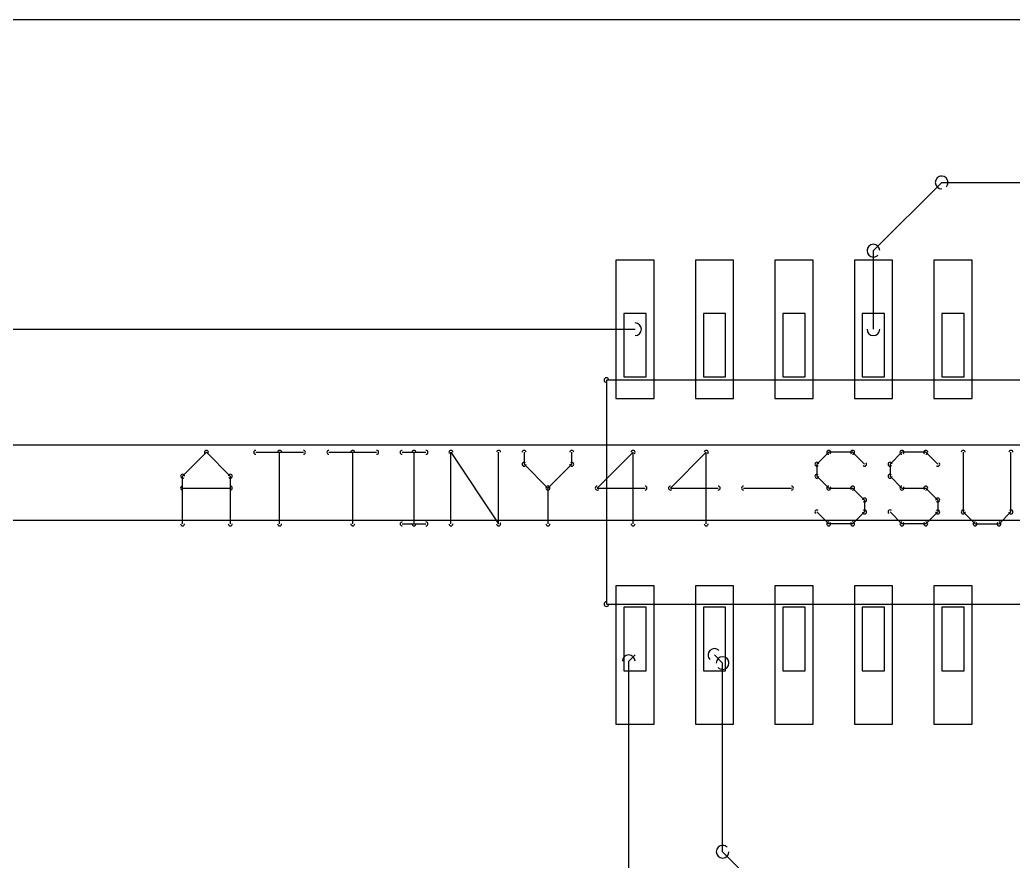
# Model space of a CAD drawing. Extents: x 0 to 139, y 764 to 841.
# Drawn here: x 45.45 to 90.43, y 803.31 to 841.43 of the extents above; entities that cross this region are included whole.
import ezdxf

# ---------------------------------------------------------------- set-up
doc = ezdxf.new("R2010")
doc.units = 0
doc.layers.add('Layer_1', color=7, linetype='CONTINUOUS')

msp = doc.modelspace()

# ---------------------------------------------------------------- linework, layer by layer
at = {"layer": 'Layer_1', "color": 7}
for points in [[(0.456887, 763.762328), (139.354513, 763.762328), (139.354513, 841.431613), (0.456887, 841.431613), (0.456887, 763.762328)], [(84.107274, 827.41004), (84.107274, 830.971772), (87.197037, 834.061535)], [(87.197037, 834.061535), (97.401761, 834.061535), (100.236406, 831.22689)], [(87.400565, 833.858008), (87.400565, 833.858008)], [(83.903746, 831.175299), (83.903746, 831.175299)], [(35.128852, 827.41004), (73.307275, 827.41004)], [(96.202706, 825.10689), (72.011842, 825.10689), (72.011842, 814.95319), (96.202706, 814.95319), (96.202706, 825.10689)], [(92.299399, 822.156024), (12.362398, 822.156024), (8.960823, 818.75445)], [(52.814205, 818.59004), (52.814205, 820.751741), (53.895056, 821.832875), (54.976189, 820.751741), (54.976189, 818.59004)], [(56.12904, 821.832875), (58.291024, 821.832875)], [(57.20989, 818.59004), (57.20989, 821.832875)], [(59.443874, 821.832875), (61.605858, 821.832875)], [(60.524724, 818.59004), (60.524724, 821.832875)], [(62.758708, 821.832875), (63.839559, 821.832875)], [(63.299275, 818.59004), (63.299275, 821.832875)], [(64.968598, 818.59004), (64.968598, 821.832875), (67.130299, 818.59004)], [(65.043433, 821.882765), (65.043438, 821.88277)], [(67.130299, 818.59004), (67.130299, 821.832875)], [(68.283432, 821.832875), (68.283432, 821.292308), (69.364283, 820.211458), (70.445133, 821.292308), (70.445133, 821.832875)], [(73.219684, 818.59004), (73.219684, 821.832875), (71.598267, 820.211458), (73.759967, 820.211458)], [(76.534518, 818.59004), (76.534518, 821.832875), (74.913101, 820.211458), (77.074802, 820.211458)], [(83.704471, 821.292308), (83.164187, 821.832875), (82.083053, 821.832875), (81.54277, 821.292308), (81.54277, 820.751741), (82.083053, 820.211458), (83.164187, 820.211458), (83.704471, 819.670891), (83.704471, 819.130607), (83.164187, 818.59004)], [(87.019305, 821.292308), (86.479021, 821.832875), (85.397888, 821.832875), (84.857604, 821.292308), (84.857604, 820.751741), (85.397888, 820.211458), (86.479021, 820.211458), (87.019305, 819.670891), (87.019305, 819.130607), (86.479021, 818.59004)], [(88.172439, 821.832875), (88.172439, 819.130607), (88.712722, 818.59004)], [(90.334139, 819.130607), (90.334139, 821.832875)], [(52.814205, 820.211458), (54.976189, 820.211458)], [(69.364283, 820.211458), (69.364283, 818.59004)], [(78.227936, 820.211458), (80.389636, 820.211458)], [(83.164187, 818.59004), (82.083053, 818.59004), (81.54277, 819.130607)], [(86.479021, 818.59004), (85.397888, 818.59004), (84.857604, 819.130607)], [(88.712722, 818.59004), (89.793856, 818.59004), (90.334139, 819.130607)], [(41.275781, 818.75445), (93.433257, 818.75445), (94.567115, 817.620592)], [(62.758708, 818.59004), (63.839559, 818.59004)], [(67.055464, 818.540151), (67.055456, 818.540145)], [(82.019557, 818.526261), (82.019557, 818.526261)], [(83.100408, 818.65382), (83.100408, 818.65382)], [(85.334392, 818.526261), (85.334392, 818.526261)], [(86.415242, 818.65382), (86.415242, 818.65382)], [(88.649226, 818.526261), (88.649226, 818.526261)], [(89.730076, 818.65382), (89.730076, 818.65382)], [(73.02381, 802.880435), (73.02381, 812.366576), (73.307275, 812.650041)], [(77.275778, 803.730829), (77.275778, 812.281537), (76.907274, 812.650041)], [(77.110802, 812.853568), (77.110802, 812.853568)], [(77.072251, 812.078009), (77.072251, 812.078009)], [(84.362392, 788.140279), (84.362392, 796.644215), (77.275778, 803.730829)], [(77.479306, 803.934357), (77.479306, 803.934357)]]:
    msp.add_lwpolyline(points, dxfattribs=at)
for points in [[(74.171274, 830.542039), (72.443275, 830.542039), (72.443275, 824.27804), (74.171274, 824.27804), (74.171274, 830.542039)], [(77.771274, 830.542039), (76.043274, 830.542039), (76.043274, 824.27804), (77.771274, 824.27804), (77.771274, 830.542039)], [(81.371274, 830.542039), (79.643274, 830.542039), (79.643274, 824.27804), (81.371274, 824.27804), (81.371274, 830.542039)], [(84.971274, 830.542039), (83.243274, 830.542039), (83.243274, 824.27804), (84.971274, 824.27804), (84.971274, 830.542039)], [(88.571273, 830.542039), (86.843273, 830.542039), (86.843273, 824.27804), (88.571273, 824.27804), (88.571273, 830.542039)], [(73.811274, 828.13004), (72.803275, 828.13004), (72.803275, 825.25004), (73.811274, 825.25004), (73.811274, 828.13004)], [(77.411274, 828.13004), (76.403274, 828.13004), (76.403274, 825.25004), (77.411274, 825.25004), (77.411274, 828.13004)], [(81.011274, 828.13004), (80.003274, 828.13004), (80.003274, 825.25004), (81.011274, 825.25004), (81.011274, 828.13004)], [(84.611274, 828.13004), (83.603274, 828.13004), (83.603274, 825.25004), (84.611274, 825.25004), (84.611274, 828.13004)], [(88.211273, 828.13004), (87.203273, 828.13004), (87.203273, 825.25004), (88.211273, 825.25004), (88.211273, 828.13004)], [(74.171274, 815.782041), (72.443275, 815.782041), (72.443275, 809.518041), (74.171274, 809.518041), (74.171274, 815.782041)], [(77.771274, 815.782041), (76.043274, 815.782041), (76.043274, 809.518041), (77.771274, 809.518041), (77.771274, 815.782041)], [(81.371274, 815.782041), (79.643274, 815.782041), (79.643274, 809.518041), (81.371274, 809.518041), (81.371274, 815.782041)], [(84.971274, 815.782041), (83.243274, 815.782041), (83.243274, 809.518041), (84.971274, 809.518041), (84.971274, 815.782041)], [(88.571273, 815.782041), (86.843273, 815.782041), (86.843273, 809.518041), (88.571273, 809.518041), (88.571273, 815.782041)], [(73.811274, 814.810041), (72.803275, 814.810041), (72.803275, 811.930041), (73.811274, 811.930041), (73.811274, 814.810041)], [(77.411274, 814.810041), (76.403274, 814.810041), (76.403274, 811.930041), (77.411274, 811.930041), (77.411274, 814.810041)], [(81.011274, 814.810041), (80.003274, 814.810041), (80.003274, 811.930041), (81.011274, 811.930041), (81.011274, 814.810041)], [(84.611274, 814.810041), (83.603274, 814.810041), (83.603274, 811.930041), (84.611274, 811.930041), (84.611274, 814.810041)], [(88.211273, 814.810041), (87.203273, 814.810041), (87.203273, 811.930041), (88.211273, 811.930041), (88.211273, 814.810041)]]:
    msp.add_lwpolyline(points, close=True, dxfattribs=at)
for points in [[(87.197037, 834.349535), (87.037985, 834.349535), (86.909037, 834.220587), (86.909037, 834.061535)], [(87.197034, 834.349368), (87.117551, 834.349368), (87.045579, 834.317138), (86.993507, 834.265066)], [(87.484867, 834.061535), (87.484867, 834.220502), (87.356004, 834.349368), (87.197034, 834.349368)], [(86.909037, 834.061535), (86.909037, 833.902483), (87.037985, 833.773535), (87.197037, 833.773535)], [(87.400565, 833.858008), (87.452666, 833.910108), (87.484867, 833.982052), (87.484867, 834.061535)], [(84.107274, 831.259772), (83.948222, 831.259772), (83.819274, 831.130824), (83.819274, 830.971772)], [(83.903746, 831.175299), (83.851674, 831.123198), (83.819444, 831.051255), (83.819444, 830.971772)], [(83.819444, 830.971772), (83.819444, 830.812805), (83.948307, 830.683939), (84.107276, 830.683939)], [(84.395274, 830.971772), (84.395274, 831.130824), (84.266326, 831.259772), (84.107274, 831.259772)], [(84.107276, 830.683939), (84.18676, 830.683939), (84.258732, 830.716169), (84.310804, 830.768241)], [(73.595275, 827.41004), (73.595275, 827.569092), (73.466326, 827.69804), (73.307275, 827.69804)], [(73.307275, 827.12204), (73.466326, 827.12204), (73.595275, 827.250988), (73.595275, 827.41004)], [(83.819274, 827.41004), (83.819274, 827.250988), (83.948222, 827.12204), (84.107274, 827.12204)], [(84.107274, 827.12204), (84.266326, 827.12204), (84.395274, 827.250988), (84.395274, 827.41004)], [(72.011842, 825.21489), (71.952201, 825.21489), (71.903842, 825.166531), (71.903842, 825.10689)], [(72.011842, 825.21489), (71.952201, 825.21489), (71.903842, 825.166531), (71.903842, 825.10689)], [(71.903842, 825.10689), (71.903842, 825.047249), (71.952201, 824.99889), (72.011842, 824.99889)], [(72.119842, 825.10689), (72.119842, 825.166531), (72.071483, 825.21489), (72.011842, 825.21489)], [(53.895197, 821.922733), (53.845506, 821.922733), (53.805197, 821.882453), (53.805197, 821.832733)], [(53.805197, 821.832733), (53.805197, 821.807788), (53.815402, 821.785394), (53.83156, 821.769095)], [(53.895197, 821.922733), (53.870252, 821.922733), (53.847859, 821.912528), (53.83156, 821.896371)], [(53.985197, 821.832733), (53.985197, 821.882424), (53.944917, 821.922733), (53.895197, 821.922733)], [(53.958835, 821.896371), (53.942678, 821.912528), (53.920057, 821.922733), (53.895197, 821.922733)], [(53.958835, 821.769095), (53.974993, 821.785253), (53.985197, 821.807873), (53.985197, 821.832733)], [(56.12904, 821.922733), (56.07932, 821.922733), (56.03904, 821.882424), (56.03904, 821.832733)], [(56.03904, 821.832733), (56.03904, 821.783042), (56.079348, 821.742733), (56.12904, 821.742733)], [(57.210032, 821.922875), (57.16034, 821.922875), (57.120032, 821.882566), (57.120032, 821.832875)], [(57.300032, 821.832875), (57.300032, 821.882566), (57.259723, 821.922875), (57.210032, 821.922875)], [(58.381024, 821.832733), (58.381024, 821.882424), (58.340715, 821.922733), (58.291024, 821.922733)], [(58.291024, 821.742733), (58.340715, 821.742733), (58.381024, 821.783042), (58.381024, 821.832733)], [(59.443874, 821.922733), (59.394183, 821.922733), (59.353874, 821.882424), (59.353874, 821.832733)], [(59.353874, 821.832733), (59.353874, 821.783042), (59.394183, 821.742733), (59.443874, 821.742733)], [(60.524866, 821.922875), (60.475146, 821.922875), (60.434866, 821.882566), (60.434866, 821.832875)], [(60.614866, 821.832875), (60.614866, 821.882566), (60.574557, 821.922875), (60.524866, 821.922875)], [(61.695858, 821.832733), (61.695858, 821.882424), (61.655549, 821.922733), (61.605858, 821.922733)], [(61.605858, 821.742733), (61.655578, 821.742733), (61.695858, 821.783042), (61.695858, 821.832733)], [(62.758708, 821.922733), (62.709017, 821.922733), (62.668708, 821.882424), (62.668708, 821.832733)], [(62.668708, 821.832733), (62.668708, 821.783042), (62.709017, 821.742733), (62.758708, 821.742733)], [(63.299134, 821.922875), (63.249414, 821.922875), (63.209134, 821.882566), (63.209134, 821.832875)], [(63.389134, 821.832875), (63.389134, 821.882566), (63.348825, 821.922875), (63.299134, 821.922875)], [(63.929559, 821.832733), (63.929559, 821.882424), (63.889278, 821.922733), (63.839559, 821.922733)], [(63.839559, 821.742733), (63.889278, 821.742733), (63.929559, 821.783042), (63.929559, 821.832733)], [(64.968456, 821.922875), (64.918765, 821.922875), (64.878456, 821.882566), (64.878456, 821.832875)], [(64.968604, 821.922824), (64.918941, 821.922824), (64.87866, 821.882543), (64.87866, 821.83288)], [(64.87866, 821.83288), (64.87866, 821.814455), (64.88433, 821.797249), (64.893684, 821.782991)], [(65.058456, 821.832875), (65.058456, 821.882566), (65.018148, 821.922875), (64.968456, 821.922875)], [(65.043438, 821.88277), (65.027281, 821.906865), (64.999813, 821.922824), (64.968604, 821.922824)], [(67.13044, 821.922875), (67.080749, 821.922875), (67.04044, 821.882566), (67.04044, 821.832875)], [(67.22044, 821.832875), (67.22044, 821.882566), (67.180132, 821.922875), (67.13044, 821.922875)], [(68.283291, 821.922875), (68.233599, 821.922875), (68.193291, 821.882566), (68.193291, 821.832875)], [(68.373291, 821.832875), (68.373291, 821.882566), (68.332982, 821.922875), (68.283291, 821.922875)], [(70.445275, 821.922875), (70.395583, 821.922875), (70.355275, 821.882566), (70.355275, 821.832875)], [(70.535275, 821.832875), (70.535275, 821.882566), (70.494966, 821.922875), (70.445275, 821.922875)], [(73.219542, 821.922875), (73.169851, 821.922875), (73.129542, 821.882566), (73.129542, 821.832875)], [(73.219542, 821.922733), (73.194597, 821.922733), (73.172204, 821.912528), (73.155904, 821.896371)], [(73.309542, 821.832875), (73.309542, 821.882566), (73.269234, 821.922875), (73.219542, 821.922875)], [(73.309542, 821.832733), (73.309542, 821.882424), (73.269262, 821.922733), (73.219542, 821.922733)], [(73.28318, 821.769095), (73.299338, 821.785253), (73.309542, 821.807873), (73.309542, 821.832733)], [(76.534377, 821.922875), (76.484657, 821.922875), (76.444377, 821.882566), (76.444377, 821.832875)], [(76.534377, 821.922733), (76.509432, 821.922733), (76.48701, 821.912528), (76.470739, 821.896371)], [(76.624377, 821.832875), (76.624377, 821.882566), (76.584068, 821.922875), (76.534377, 821.922875)], [(76.624377, 821.832733), (76.624377, 821.882424), (76.584096, 821.922733), (76.534377, 821.922733)], [(76.598014, 821.769095), (76.614172, 821.785253), (76.624377, 821.807873), (76.624377, 821.832733)], [(82.083053, 821.922733), (82.033362, 821.922733), (81.993053, 821.882424), (81.993053, 821.832733)], [(81.993053, 821.832733), (81.993053, 821.783042), (82.033362, 821.742733), (82.083053, 821.742733)], [(82.083195, 821.922733), (82.05825, 821.922733), (82.035828, 821.912528), (82.019557, 821.896371)], [(82.173195, 821.832733), (82.173195, 821.882424), (82.132915, 821.922733), (82.083195, 821.922733)], [(82.146833, 821.769095), (82.16299, 821.785253), (82.173195, 821.807873), (82.173195, 821.832733)], [(83.164045, 821.922733), (83.114326, 821.922733), (83.074045, 821.882453), (83.074045, 821.832733)], [(83.074045, 821.832733), (83.074045, 821.807788), (83.08425, 821.785394), (83.100408, 821.769095)], [(83.227683, 821.896371), (83.211526, 821.912528), (83.188905, 821.922733), (83.164045, 821.922733)], [(83.254187, 821.832733), (83.254187, 821.882424), (83.213878, 821.922733), (83.164187, 821.922733)], [(83.164187, 821.742733), (83.213907, 821.742733), (83.254187, 821.783042), (83.254187, 821.832733)], [(85.397888, 821.922733), (85.348168, 821.922733), (85.307888, 821.882424), (85.307888, 821.832733)], [(85.307888, 821.832733), (85.307888, 821.783042), (85.348196, 821.742733), (85.397888, 821.742733)], [(85.398029, 821.922733), (85.373085, 821.922733), (85.350663, 821.912528), (85.334392, 821.896371)], [(85.488029, 821.832733), (85.488029, 821.882424), (85.447749, 821.922733), (85.398029, 821.922733)], [(85.461667, 821.769095), (85.477825, 821.785253), (85.488029, 821.807873), (85.488029, 821.832733)], [(86.47888, 821.922733), (86.429188, 821.922733), (86.38888, 821.882453), (86.38888, 821.832733)], [(86.38888, 821.832733), (86.38888, 821.807788), (86.399084, 821.785394), (86.415242, 821.769095)], [(86.542518, 821.896371), (86.52636, 821.912528), (86.50374, 821.922733), (86.47888, 821.922733)], [(86.569021, 821.832733), (86.569021, 821.882424), (86.528713, 821.922733), (86.479021, 821.922733)], [(86.479021, 821.742733), (86.528741, 821.742733), (86.569021, 821.783042), (86.569021, 821.832733)], [(88.172297, 821.922875), (88.122606, 821.922875), (88.082297, 821.882566), (88.082297, 821.832875)], [(88.262297, 821.832875), (88.262297, 821.882566), (88.221988, 821.922875), (88.172297, 821.922875)], [(90.334281, 821.922875), (90.284561, 821.922875), (90.244281, 821.882566), (90.244281, 821.832875)], [(90.424281, 821.832875), (90.424281, 821.882566), (90.383972, 821.922875), (90.334281, 821.922875)], [(68.283291, 821.38245), (68.233599, 821.38245), (68.193291, 821.342169), (68.193291, 821.29245)], [(68.193291, 821.29245), (68.193291, 821.267505), (68.203495, 821.245111), (68.219653, 821.228812)], [(68.193291, 821.292308), (68.193291, 821.242588), (68.233599, 821.202308), (68.283291, 821.202308)], [(68.346928, 821.356087), (68.330771, 821.372245), (68.308151, 821.38245), (68.283291, 821.38245)], [(68.283291, 821.202308), (68.332982, 821.202308), (68.373291, 821.242617), (68.373291, 821.292308)], [(70.355275, 821.292308), (70.355275, 821.242588), (70.395583, 821.202308), (70.445275, 821.202308)], [(70.445275, 821.38245), (70.42033, 821.38245), (70.397936, 821.372245), (70.381637, 821.356087)], [(70.535275, 821.29245), (70.535275, 821.342141), (70.494994, 821.38245), (70.445275, 821.38245)], [(70.445275, 821.202308), (70.494994, 821.202308), (70.535275, 821.242617), (70.535275, 821.292308)], [(70.508913, 821.228812), (70.52507, 821.244969), (70.535275, 821.26759), (70.535275, 821.29245)], [(81.542628, 821.382308), (81.492909, 821.382308), (81.452628, 821.341999), (81.452628, 821.292308)], [(81.47899, 821.356087), (81.462833, 821.33993), (81.452628, 821.317309), (81.452628, 821.29245)], [(81.452628, 821.29245), (81.452628, 821.242758), (81.492909, 821.20245), (81.542628, 821.20245)], [(81.632628, 821.292308), (81.632628, 821.341999), (81.59232, 821.382308), (81.542628, 821.382308)], [(81.542628, 821.20245), (81.567573, 821.20245), (81.589967, 821.212654), (81.606266, 821.228812)], [(83.640974, 821.228812), (83.657132, 821.212654), (83.679752, 821.20245), (83.704612, 821.20245)], [(83.704612, 821.20245), (83.754304, 821.20245), (83.794612, 821.24273), (83.794612, 821.29245)], [(83.794612, 821.29245), (83.794612, 821.317394), (83.784408, 821.339817), (83.76825, 821.356087)], [(84.857463, 821.382308), (84.807743, 821.382308), (84.767463, 821.341999), (84.767463, 821.292308)], [(84.793825, 821.356087), (84.777667, 821.33993), (84.767463, 821.317309), (84.767463, 821.29245)], [(84.767463, 821.29245), (84.767463, 821.242758), (84.807743, 821.20245), (84.857463, 821.20245)], [(84.947463, 821.292308), (84.947463, 821.341999), (84.907182, 821.382308), (84.857463, 821.382308)], [(84.857463, 821.20245), (84.882407, 821.20245), (84.904829, 821.212654), (84.9211, 821.228812)], [(86.955809, 821.228812), (86.971966, 821.212654), (86.994587, 821.20245), (87.019447, 821.20245)], [(87.019447, 821.20245), (87.069138, 821.20245), (87.109447, 821.24273), (87.109447, 821.29245)], [(87.109447, 821.29245), (87.109447, 821.317394), (87.099242, 821.339817), (87.083084, 821.356087)], [(52.814347, 820.841741), (52.764656, 820.841741), (52.724347, 820.801432), (52.724347, 820.751741)], [(52.750709, 820.815521), (52.734552, 820.799363), (52.724347, 820.776743), (52.724347, 820.751883)], [(52.724347, 820.751883), (52.724347, 820.702191), (52.764627, 820.661883), (52.814347, 820.661883)], [(52.904347, 820.751741), (52.904347, 820.801461), (52.864038, 820.841741), (52.814347, 820.841741)], [(52.814347, 820.661883), (52.839292, 820.661883), (52.861714, 820.672087), (52.877985, 820.688245)], [(54.976048, 820.841741), (54.926356, 820.841741), (54.886048, 820.801432), (54.886048, 820.751741)], [(54.91241, 820.688245), (54.928567, 820.672087), (54.951188, 820.661883), (54.976048, 820.661883)], [(55.066048, 820.751741), (55.066048, 820.801461), (55.025739, 820.841741), (54.976048, 820.841741)], [(54.976048, 820.661883), (55.025767, 820.661883), (55.066048, 820.702163), (55.066048, 820.751883)], [(55.066048, 820.751883), (55.066048, 820.776828), (55.055843, 820.799221), (55.039685, 820.815521)], [(81.542628, 820.841883), (81.492909, 820.841883), (81.452628, 820.801602), (81.452628, 820.751883)], [(81.452628, 820.751883), (81.452628, 820.726938), (81.462833, 820.704516), (81.47899, 820.688245)], [(81.452628, 820.751741), (81.452628, 820.70205), (81.492937, 820.661741), (81.542628, 820.661741)], [(81.606266, 820.815521), (81.590109, 820.831678), (81.567488, 820.841883), (81.542628, 820.841883)], [(81.542628, 820.661741), (81.59232, 820.661741), (81.632628, 820.70205), (81.632628, 820.751741)], [(84.857463, 820.841883), (84.807743, 820.841883), (84.767463, 820.801602), (84.767463, 820.751883)], [(84.767463, 820.751883), (84.767463, 820.726938), (84.777667, 820.704516), (84.793825, 820.688245)], [(84.767463, 820.751741), (84.767463, 820.70205), (84.807771, 820.661741), (84.857463, 820.661741)], [(84.9211, 820.815521), (84.904943, 820.831678), (84.882322, 820.841883), (84.857463, 820.841883)], [(84.857463, 820.661741), (84.907182, 820.661741), (84.947463, 820.70205), (84.947463, 820.751741)], [(52.814205, 820.301316), (52.764486, 820.301316), (52.724205, 820.261007), (52.724205, 820.211316)], [(52.724205, 820.211316), (52.724205, 820.161596), (52.764514, 820.121316), (52.814205, 820.121316)], [(55.066189, 820.211316), (55.066189, 820.261007), (55.025881, 820.301316), (54.976189, 820.301316)], [(54.976189, 820.121316), (55.025881, 820.121316), (55.066189, 820.161596), (55.066189, 820.211316)], [(69.364424, 820.301458), (69.314733, 820.301458), (69.274424, 820.261149), (69.274424, 820.211458)], [(69.300787, 820.274954), (69.284629, 820.258796), (69.274424, 820.236176), (69.274424, 820.211316)], [(69.274424, 820.211316), (69.274424, 820.161596), (69.314705, 820.121316), (69.364424, 820.121316)], [(69.300787, 820.147678), (69.316944, 820.131521), (69.339565, 820.121316), (69.364424, 820.121316)], [(69.454424, 820.211458), (69.454424, 820.261177), (69.414116, 820.301458), (69.364424, 820.301458)], [(69.364424, 820.121316), (69.414144, 820.121316), (69.454424, 820.161596), (69.454424, 820.211316)], [(69.364424, 820.121316), (69.389369, 820.121316), (69.411791, 820.131521), (69.428062, 820.147678)], [(69.454424, 820.211316), (69.454424, 820.236261), (69.44422, 820.258654), (69.428062, 820.274954)], [(71.534487, 820.274954), (71.51833, 820.258796), (71.508125, 820.236176), (71.508125, 820.211316)], [(71.508125, 820.211316), (71.508125, 820.161596), (71.548405, 820.121316), (71.598125, 820.121316)], [(71.598267, 820.301316), (71.548547, 820.301316), (71.508267, 820.261007), (71.508267, 820.211316)], [(71.508267, 820.211316), (71.508267, 820.161596), (71.548575, 820.121316), (71.598267, 820.121316)], [(71.598125, 820.121316), (71.62307, 820.121316), (71.645492, 820.131521), (71.661763, 820.147678)], [(73.849967, 820.211316), (73.849967, 820.261007), (73.809659, 820.301316), (73.759967, 820.301316)], [(73.759967, 820.121316), (73.809659, 820.121316), (73.849967, 820.161596), (73.849967, 820.211316)], [(74.849322, 820.274954), (74.833164, 820.258796), (74.822959, 820.236176), (74.822959, 820.211316)], [(74.822959, 820.211316), (74.822959, 820.161596), (74.86324, 820.121316), (74.912959, 820.121316)], [(74.913101, 820.301316), (74.863381, 820.301316), (74.823101, 820.261007), (74.823101, 820.211316)], [(74.823101, 820.211316), (74.823101, 820.161596), (74.86341, 820.121316), (74.913101, 820.121316)], [(74.912959, 820.121316), (74.937904, 820.121316), (74.960326, 820.131521), (74.976597, 820.147678)], [(77.164802, 820.211316), (77.164802, 820.261007), (77.124493, 820.301316), (77.074802, 820.301316)], [(77.074802, 820.121316), (77.124493, 820.121316), (77.164802, 820.161596), (77.164802, 820.211316)], [(78.227936, 820.301316), (78.178244, 820.301316), (78.137936, 820.261007), (78.137936, 820.211316)], [(78.137936, 820.211316), (78.137936, 820.161596), (78.178244, 820.121316), (78.227936, 820.121316)], [(80.479636, 820.211316), (80.479636, 820.261007), (80.439327, 820.301316), (80.389636, 820.301316)], [(80.389636, 820.121316), (80.439356, 820.121316), (80.479636, 820.161596), (80.479636, 820.211316)], [(82.083053, 820.301316), (82.033362, 820.301316), (81.993053, 820.261007), (81.993053, 820.211316)], [(81.993053, 820.211316), (81.993053, 820.161596), (82.033362, 820.121316), (82.083053, 820.121316)], [(82.019557, 820.147678), (82.035715, 820.131521), (82.058335, 820.121316), (82.083195, 820.121316)], [(82.083195, 820.121316), (82.132886, 820.121316), (82.173195, 820.161596), (82.173195, 820.211316)], [(82.173195, 820.211316), (82.173195, 820.236261), (82.16299, 820.258654), (82.146833, 820.274954)], [(83.164045, 820.301316), (83.114326, 820.301316), (83.074045, 820.261036), (83.074045, 820.211316)], [(83.074045, 820.211316), (83.074045, 820.186371), (83.08425, 820.163949), (83.100408, 820.147678)], [(83.227683, 820.274954), (83.211526, 820.291111), (83.188905, 820.301316), (83.164045, 820.301316)], [(83.254187, 820.211316), (83.254187, 820.261007), (83.213878, 820.301316), (83.164187, 820.301316)], [(83.164187, 820.121316), (83.213907, 820.121316), (83.254187, 820.161596), (83.254187, 820.211316)], [(85.397888, 820.301316), (85.348168, 820.301316), (85.307888, 820.261007), (85.307888, 820.211316)], [(85.307888, 820.211316), (85.307888, 820.161596), (85.348196, 820.121316), (85.397888, 820.121316)], [(85.334392, 820.147678), (85.350549, 820.131521), (85.37317, 820.121316), (85.398029, 820.121316)], [(85.398029, 820.121316), (85.447749, 820.121316), (85.488029, 820.161596), (85.488029, 820.211316)], [(85.488029, 820.211316), (85.488029, 820.236261), (85.477825, 820.258654), (85.461667, 820.274954)], [(86.47888, 820.301316), (86.429188, 820.301316), (86.38888, 820.261036), (86.38888, 820.211316)], [(86.38888, 820.211316), (86.38888, 820.186371), (86.399084, 820.163949), (86.415242, 820.147678)], [(86.542518, 820.274954), (86.52636, 820.291111), (86.50374, 820.301316), (86.47888, 820.301316)], [(86.569021, 820.211316), (86.569021, 820.261007), (86.528713, 820.301316), (86.479021, 820.301316)], [(86.479021, 820.121316), (86.528741, 820.121316), (86.569021, 820.161596), (86.569021, 820.211316)], [(83.704612, 819.760891), (83.654921, 819.760891), (83.614612, 819.720582), (83.614612, 819.670891)], [(83.794612, 819.670891), (83.794612, 819.72061), (83.754304, 819.760891), (83.704612, 819.760891)], [(83.794612, 819.671032), (83.794612, 819.695977), (83.784408, 819.718371), (83.76825, 819.73467)], [(87.019447, 819.760891), (86.969727, 819.760891), (86.929447, 819.720582), (86.929447, 819.670891)], [(87.109447, 819.670891), (87.109447, 819.72061), (87.069138, 819.760891), (87.019447, 819.760891)], [(87.109447, 819.671032), (87.109447, 819.695977), (87.099242, 819.718371), (87.083084, 819.73467)], [(83.640974, 819.607395), (83.657132, 819.591237), (83.679752, 819.581032), (83.704612, 819.581032)], [(83.704612, 819.581032), (83.754304, 819.581032), (83.794612, 819.621313), (83.794612, 819.671032)], [(86.955809, 819.607395), (86.971966, 819.591237), (86.994587, 819.581032), (87.019447, 819.581032)], [(87.019447, 819.581032), (87.069138, 819.581032), (87.109447, 819.621313), (87.109447, 819.671032)], [(81.542628, 819.220466), (81.492909, 819.220466), (81.452628, 819.180185), (81.452628, 819.130466)], [(81.452628, 819.130466), (81.452628, 819.105521), (81.462833, 819.083099), (81.47899, 819.066828)], [(81.606266, 819.194103), (81.590109, 819.210261), (81.567488, 819.220466), (81.542628, 819.220466)], [(83.614612, 819.130607), (83.614612, 819.080916), (83.654921, 819.040607), (83.704612, 819.040607)], [(83.704612, 819.220466), (83.679667, 819.220466), (83.657245, 819.210261), (83.640974, 819.194103)], [(83.794612, 819.130466), (83.794612, 819.180157), (83.754332, 819.220466), (83.704612, 819.220466)], [(83.704612, 819.040607), (83.754304, 819.040607), (83.794612, 819.080916), (83.794612, 819.130607)], [(83.76825, 819.066828), (83.784408, 819.082985), (83.794612, 819.105606), (83.794612, 819.130466)], [(84.857463, 819.220466), (84.807743, 819.220466), (84.767463, 819.180185), (84.767463, 819.130466)], [(84.767463, 819.130466), (84.767463, 819.105521), (84.777667, 819.083099), (84.793825, 819.066828)], [(84.9211, 819.194103), (84.904943, 819.210261), (84.882322, 819.220466), (84.857463, 819.220466)], [(86.929447, 819.130607), (86.929447, 819.080916), (86.969755, 819.040607), (87.019447, 819.040607)], [(87.019447, 819.220466), (86.994502, 819.220466), (86.97208, 819.210261), (86.955809, 819.194103)], [(87.109447, 819.130466), (87.109447, 819.180157), (87.069166, 819.220466), (87.019447, 819.220466)], [(87.019447, 819.040607), (87.069138, 819.040607), (87.109447, 819.080916), (87.109447, 819.130607)], [(87.083084, 819.066828), (87.099242, 819.082985), (87.109447, 819.105606), (87.109447, 819.130466)], [(88.172297, 819.220466), (88.122606, 819.220466), (88.082297, 819.180185), (88.082297, 819.130466)], [(88.082297, 819.130607), (88.082297, 819.080916), (88.122606, 819.040607), (88.172297, 819.040607)], [(88.082297, 819.130466), (88.082297, 819.105521), (88.092502, 819.083099), (88.108659, 819.066828)], [(88.235935, 819.194103), (88.219777, 819.210261), (88.197157, 819.220466), (88.172297, 819.220466)], [(88.172297, 819.040607), (88.222017, 819.040607), (88.262297, 819.080916), (88.262297, 819.130607)], [(90.244281, 819.130607), (90.244281, 819.080916), (90.28459, 819.040607), (90.334281, 819.040607)], [(90.334281, 819.220466), (90.309336, 819.220466), (90.286914, 819.210261), (90.270643, 819.194103)], [(90.424281, 819.130466), (90.424281, 819.180157), (90.384001, 819.220466), (90.334281, 819.220466)], [(90.334281, 819.040607), (90.384001, 819.040607), (90.424281, 819.080916), (90.424281, 819.130607)], [(90.397919, 819.066828), (90.414076, 819.082985), (90.424281, 819.105606), (90.424281, 819.130466)], [(52.724347, 818.59004), (52.724347, 818.540349), (52.764656, 818.50004), (52.814347, 818.50004)], [(52.814347, 818.50004), (52.864067, 818.50004), (52.904347, 818.540349), (52.904347, 818.59004)], [(54.886048, 818.59004), (54.886048, 818.540349), (54.926356, 818.50004), (54.976048, 818.50004)], [(54.976048, 818.50004), (55.025767, 818.50004), (55.066048, 818.540349), (55.066048, 818.59004)], [(57.120032, 818.59004), (57.120032, 818.540349), (57.16034, 818.50004), (57.210032, 818.50004)], [(57.210032, 818.50004), (57.259751, 818.50004), (57.300032, 818.540349), (57.300032, 818.59004)], [(60.434866, 818.59004), (60.434866, 818.540349), (60.475175, 818.50004), (60.524866, 818.50004)], [(60.524866, 818.50004), (60.574557, 818.50004), (60.614866, 818.540349), (60.614866, 818.59004)], [(62.758708, 818.680182), (62.709017, 818.680182), (62.668708, 818.639873), (62.668708, 818.590182)], [(62.668708, 818.590182), (62.668708, 818.540462), (62.709017, 818.500182), (62.758708, 818.500182)], [(63.209134, 818.59004), (63.209134, 818.540349), (63.249442, 818.50004), (63.299134, 818.50004)], [(63.299134, 818.50004), (63.348825, 818.50004), (63.389134, 818.540349), (63.389134, 818.59004)], [(63.929559, 818.590182), (63.929559, 818.639873), (63.889278, 818.680182), (63.839559, 818.680182)], [(63.839559, 818.500182), (63.889278, 818.500182), (63.929559, 818.540491), (63.929559, 818.590182)], [(64.878456, 818.59004), (64.878456, 818.540349), (64.918765, 818.50004), (64.968456, 818.50004)], [(64.968456, 818.50004), (65.018148, 818.50004), (65.058456, 818.540349), (65.058456, 818.59004)], [(67.04044, 818.59004), (67.04044, 818.540349), (67.080749, 818.50004), (67.13044, 818.50004)], [(67.055456, 818.540145), (67.071613, 818.51605), (67.099166, 818.499978), (67.130432, 818.499978)], [(67.130432, 818.499978), (67.18018, 818.499978), (67.220489, 818.540287), (67.220489, 818.590035)], [(67.13044, 818.50004), (67.18016, 818.50004), (67.22044, 818.540349), (67.22044, 818.59004)], [(67.220489, 818.590035), (67.220489, 818.60846), (67.214819, 818.625638), (67.205465, 818.639924)], [(69.274424, 818.59004), (69.274424, 818.540349), (69.314733, 818.50004), (69.364424, 818.50004)], [(69.364424, 818.50004), (69.414144, 818.50004), (69.454424, 818.540349), (69.454424, 818.59004)], [(73.129542, 818.59004), (73.129542, 818.540349), (73.169851, 818.50004), (73.219542, 818.50004)], [(73.219542, 818.50004), (73.269262, 818.50004), (73.309542, 818.540349), (73.309542, 818.59004)], [(76.444377, 818.59004), (76.444377, 818.540349), (76.484685, 818.50004), (76.534377, 818.50004)], [(76.534377, 818.50004), (76.584068, 818.50004), (76.624377, 818.540349), (76.624377, 818.59004)], [(82.083053, 818.680182), (82.033362, 818.680182), (81.993053, 818.639873), (81.993053, 818.590182)], [(81.993053, 818.590182), (81.993053, 818.540462), (82.033362, 818.500182), (82.083053, 818.500182)], [(82.019557, 818.526261), (82.035998, 818.510103), (82.058364, 818.499899), (82.083195, 818.499899)], [(82.083195, 818.499899), (82.132943, 818.499899), (82.17328, 818.540236), (82.17328, 818.589984)], [(82.17328, 818.589984), (82.17328, 818.614929), (82.163075, 818.637464), (82.146918, 818.653763)], [(83.100408, 818.65382), (83.083967, 818.637379), (83.074045, 818.614957), (83.074045, 818.59004)], [(83.074045, 818.59004), (83.074045, 818.540292), (83.114382, 818.499955), (83.16413, 818.499955)], [(83.16413, 818.499955), (83.189075, 818.499955), (83.211469, 818.509877), (83.227768, 818.526318)], [(83.254187, 818.590182), (83.254187, 818.639873), (83.213878, 818.680182), (83.164187, 818.680182)], [(83.164187, 818.500182), (83.213907, 818.500182), (83.254187, 818.540491), (83.254187, 818.590182)], [(85.397888, 818.680182), (85.348168, 818.680182), (85.307888, 818.639873), (85.307888, 818.590182)], [(85.307888, 818.590182), (85.307888, 818.540462), (85.348196, 818.500182), (85.397888, 818.500182)], [(85.334392, 818.526261), (85.350549, 818.510103), (85.373198, 818.499899), (85.398029, 818.499899)], [(85.398029, 818.499899), (85.447777, 818.499899), (85.488114, 818.540236), (85.488114, 818.589984)], [(85.488114, 818.589984), (85.488114, 818.614929), (85.47791, 818.637464), (85.461752, 818.653763)], [(86.415242, 818.65382), (86.398801, 818.637379), (86.38888, 818.614957), (86.38888, 818.59004)], [(86.38888, 818.59004), (86.38888, 818.540292), (86.429217, 818.499955), (86.478965, 818.499955)], [(86.478965, 818.499955), (86.50391, 818.499955), (86.526303, 818.509877), (86.542603, 818.526318)], [(86.569021, 818.590182), (86.569021, 818.639873), (86.528713, 818.680182), (86.479021, 818.680182)], [(86.479021, 818.500182), (86.528741, 818.500182), (86.569021, 818.540491), (86.569021, 818.590182)], [(88.712722, 818.680182), (88.663002, 818.680182), (88.622722, 818.639873), (88.622722, 818.590182)], [(88.622722, 818.590182), (88.622722, 818.540462), (88.663031, 818.500182), (88.712722, 818.500182)], [(88.649226, 818.526261), (88.665384, 818.510103), (88.688032, 818.499899), (88.712864, 818.499899)], [(88.712864, 818.499899), (88.762612, 818.499899), (88.802949, 818.540236), (88.802949, 818.589984)], [(88.802949, 818.589984), (88.802949, 818.614929), (88.792744, 818.637464), (88.776587, 818.653763)], [(89.730076, 818.65382), (89.713635, 818.637379), (89.703714, 818.614957), (89.703714, 818.59004)], [(89.703714, 818.59004), (89.703714, 818.540292), (89.744051, 818.499955), (89.793799, 818.499955)], [(89.793799, 818.499955), (89.818744, 818.499955), (89.841138, 818.509877), (89.857437, 818.526318)], [(89.883856, 818.590182), (89.883856, 818.639873), (89.843547, 818.680182), (89.793856, 818.680182)], [(89.793856, 818.500182), (89.843547, 818.500182), (89.883856, 818.540491), (89.883856, 818.590182)], [(72.011842, 815.06119), (71.952201, 815.06119), (71.903842, 815.012831), (71.903842, 814.95319)], [(71.903842, 814.95319), (71.903842, 814.893549), (71.952201, 814.84519), (72.011842, 814.84519)], [(71.903842, 814.95319), (71.903842, 814.893549), (71.952201, 814.84519), (72.011842, 814.84519)], [(72.011842, 814.84519), (72.071483, 814.84519), (72.119842, 814.893549), (72.119842, 814.95319)], [(73.02381, 812.654576), (72.864758, 812.654576), (72.73581, 812.525628), (72.73581, 812.366576)], [(73.31181, 812.366576), (73.31181, 812.525628), (73.182862, 812.654576), (73.02381, 812.654576)], [(76.907274, 812.937871), (76.748307, 812.937871), (76.619442, 812.809008), (76.619442, 812.650038)], [(76.619442, 812.650038), (76.619442, 812.570555), (76.651671, 812.498583), (76.703744, 812.44651)], [(77.110802, 812.853568), (77.058729, 812.905641), (76.986758, 812.937871), (76.907274, 812.937871)], [(77.275778, 812.569537), (77.116726, 812.569537), (76.987778, 812.440589), (76.987778, 812.281537)], [(77.563778, 812.281537), (77.563778, 812.440589), (77.43483, 812.569537), (77.275778, 812.569537)], [(77.072251, 812.078009), (77.124351, 812.025937), (77.196295, 811.993707), (77.275778, 811.993707)], [(77.275778, 811.993707), (77.434745, 811.993707), (77.563611, 812.12257), (77.563611, 812.28154)], [(77.563611, 812.28154), (77.563611, 812.361023), (77.531381, 812.432995), (77.479309, 812.485067)], [(77.275778, 804.018659), (77.116811, 804.018659), (76.987945, 803.889796), (76.987945, 803.730826)], [(77.479306, 803.934357), (77.427205, 803.986429), (77.355262, 804.018659), (77.275778, 804.018659)], [(76.987778, 803.730829), (76.987778, 803.571777), (77.116726, 803.442829), (77.275778, 803.442829)], [(76.987945, 803.730826), (76.987945, 803.651343), (77.020175, 803.579399), (77.072248, 803.527299)], [(77.275778, 803.442829), (77.43483, 803.442829), (77.563778, 803.571777), (77.563778, 803.730829)]]:
    msp.add_open_spline(points, degree=3, dxfattribs=at)

doc.saveas('drawing.dxf')
